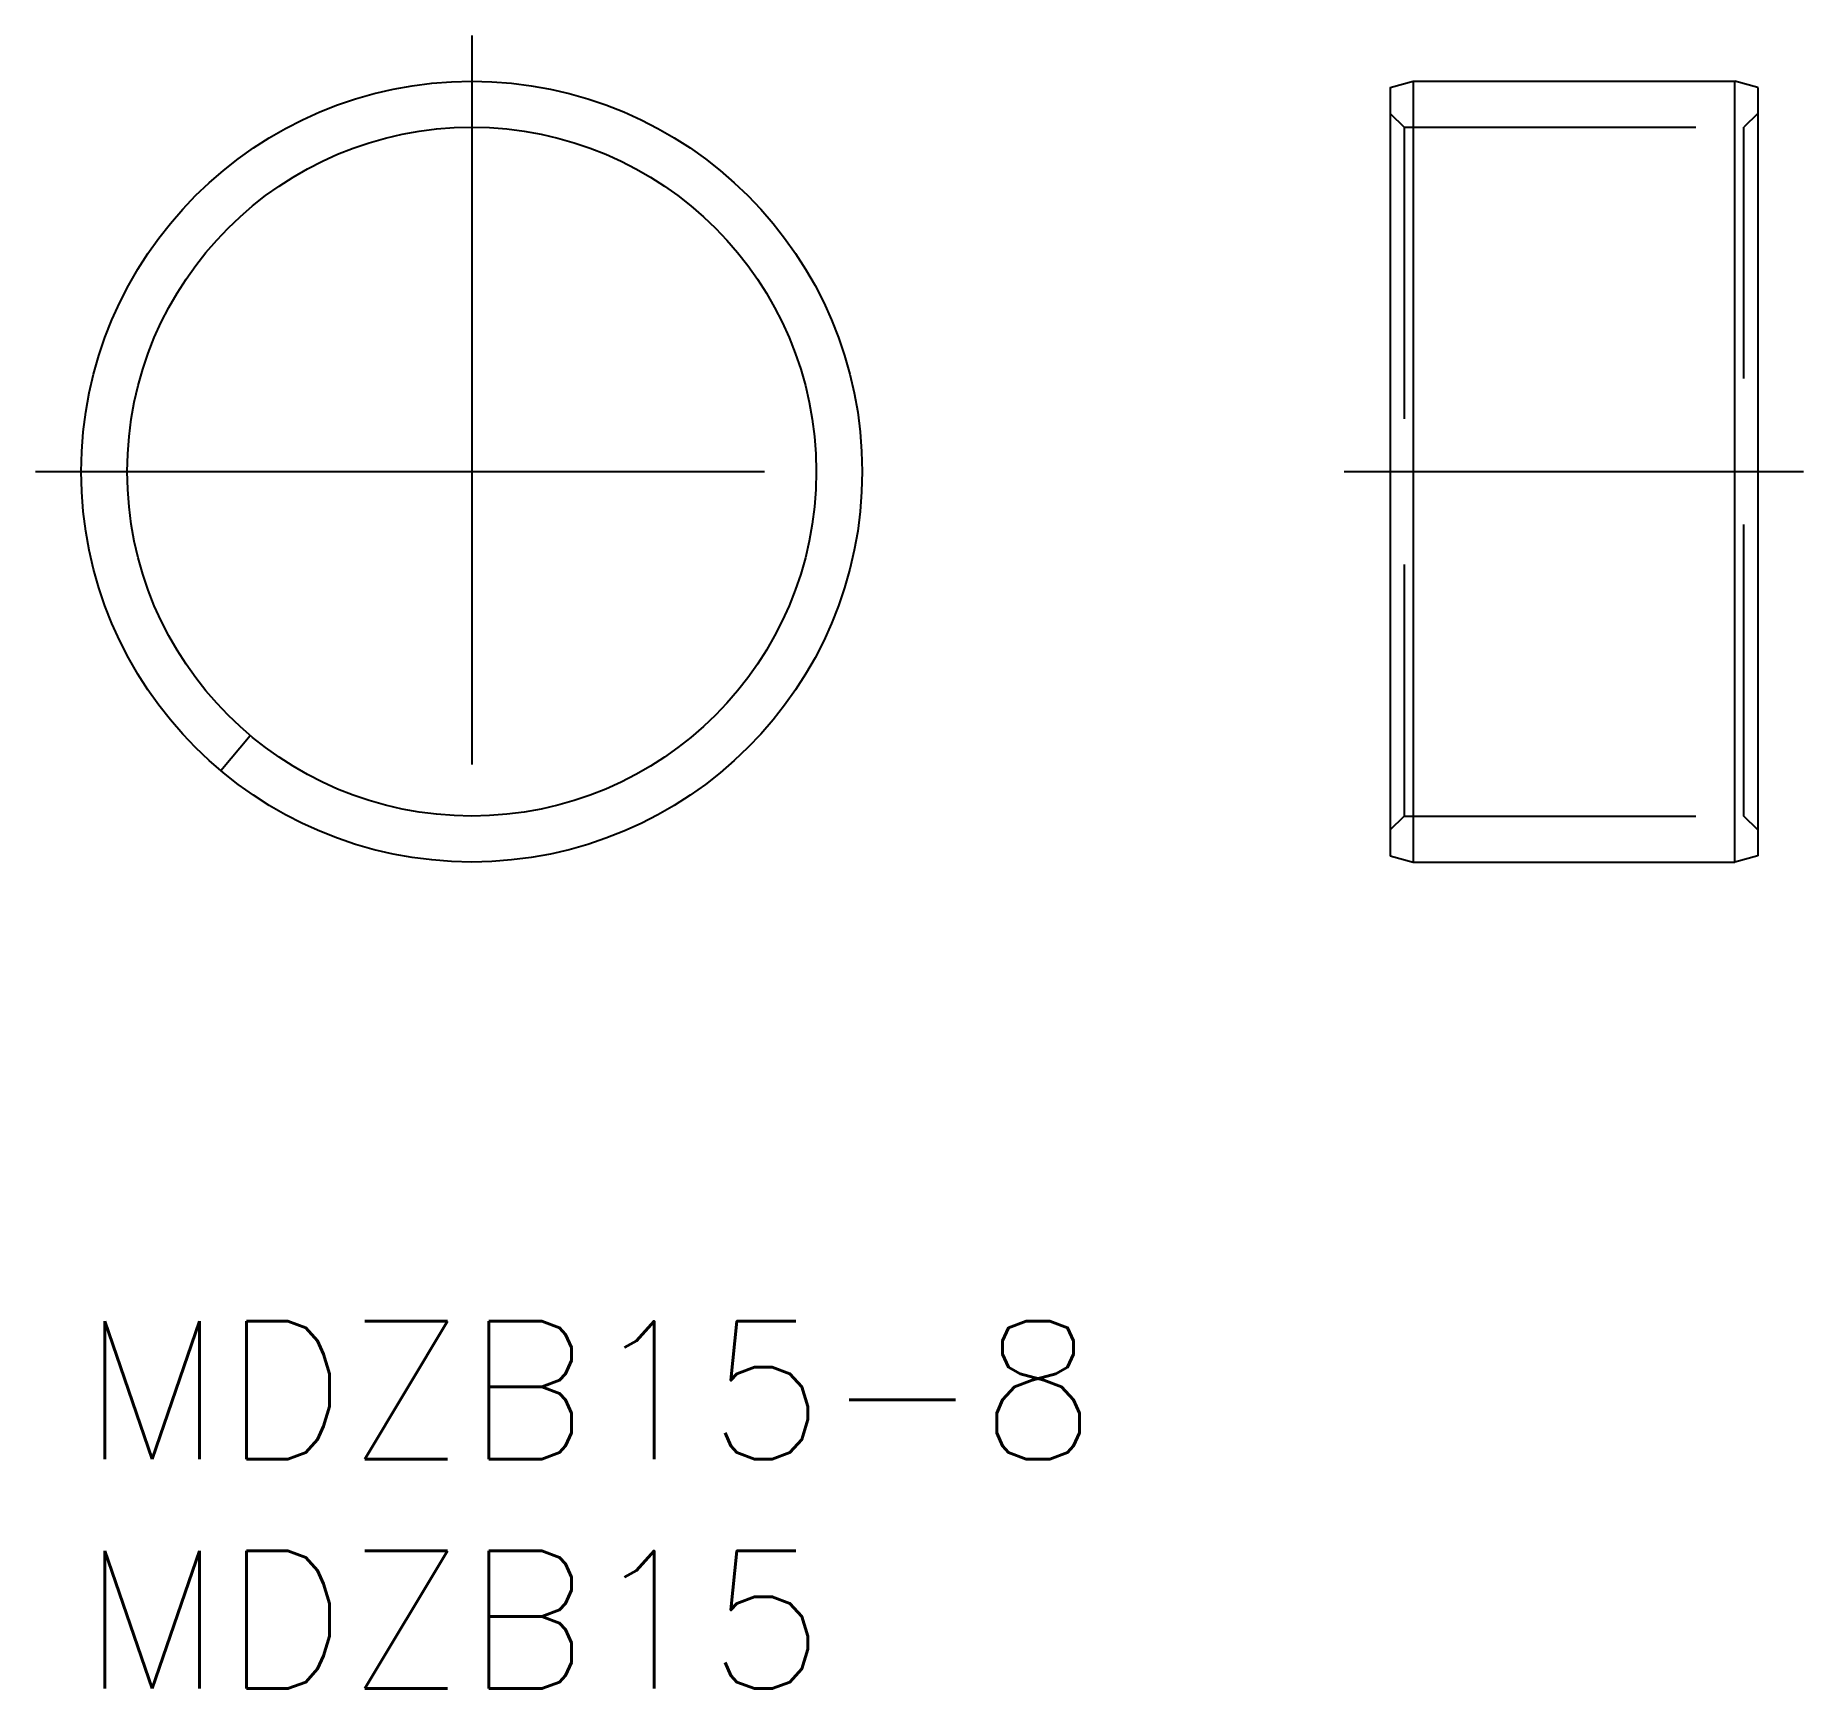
# Model space of a CAD drawing. Extents: x -1 to 37.5, y -8 to 28.
import ezdxf

# ---------------------------------------------------------------- set-up
doc = ezdxf.new("R2010")
doc.units = 0
doc.header["$LTSCALE"] = 0.5
doc.linetypes.add('CENTER', pattern=[50.8, 31.75, -6.35, 6.35, -6.35])
doc.linetypes.add('DASHED', pattern=[19.05, 12.7, -6.35])
for name, color, linetype in [('MSM_CENTER', 1, 'CENTER'), ('MSM_CONTINUOUS', 7, 'CONTINUOUS'), ('MSM_DASHED', 4, 'DASHED'), ('MSM_PART_NUMBER', 7, 'CONTINUOUS')]:
    doc.layers.add(name, color=color, linetype=linetype)
doc.styles.get("Standard").update_dxf_attribs({"font": 'txt.shx', "height": 1, "bigfont": 'bigfont.shx'})

# ---------------------------------------------------------------- blocks, each defined once
blk = doc.blocks.new('*U1')
at = {"layer": 'MSM_PART_NUMBER'}
blk.add_text('MDZB15-8', height=3, dxfattribs=at).set_placement((0, -3))
blk = doc.blocks.new('*U2')
at = {"layer": 'MSM_PART_NUMBER'}
blk.add_text('MDZB15', height=3, dxfattribs=at).set_placement((0, -8))

msp = doc.modelspace()

# ---------------------------------------------------------------- linework, layer by layer
at = {"layer": 'MSM_CENTER'}
for p, q in [((8.5, 28), (8.5, 9)), ((-1, 18.5), (18, 18.5)), ((27.496, 18.5), (37.496, 18.5))]:
    msp.add_line(p, q, dxfattribs=at)
at = {"layer": 'MSM_CONTINUOUS'}
for p, q in [((28.496, 26.866), (28.996, 27)), ((28.996, 27), (35.996, 27)), ((28.996, 27), (28.996, 10)), ((36.496, 26.866), (35.996, 27)), ((35.996, 10), (35.996, 27)), ((28.496, 26.866), (28.496, 10.134)), ((36.496, 26.866), (36.496, 10.134)), ((3.036, 11.989), (3.679, 12.755)), ((28.496, 10.134), (28.996, 10)), ((36.496, 10.134), (35.996, 10)), ((28.996, 10), (35.996, 10))]:
    msp.add_line(p, q, dxfattribs=at)
for radius in [8.5, 7.5]:
    msp.add_circle((8.5, 18.5), radius, dxfattribs=at)
at = {"layer": 'MSM_DASHED'}
for p, q in [((28.496, 26.3), (28.796, 26)), ((36.496, 26.3), (36.196, 26)), ((28.796, 26), (28.796, 11)), ((28.796, 26), (36.196, 26)), ((36.196, 11), (36.196, 26)), ((28.496, 10.7), (28.796, 11)), ((28.796, 11), (36.196, 11)), ((36.496, 10.7), (36.196, 11))]:
    msp.add_line(p, q, dxfattribs=at)

# ---------------------------------------------------------------- block references
at = {"layer": 'MSM_CONTINUOUS'}
for name in ['*U1', '*U2']:
    msp.add_blockref(name, (0, 0), dxfattribs=at)

doc.saveas('drawing.dxf')
